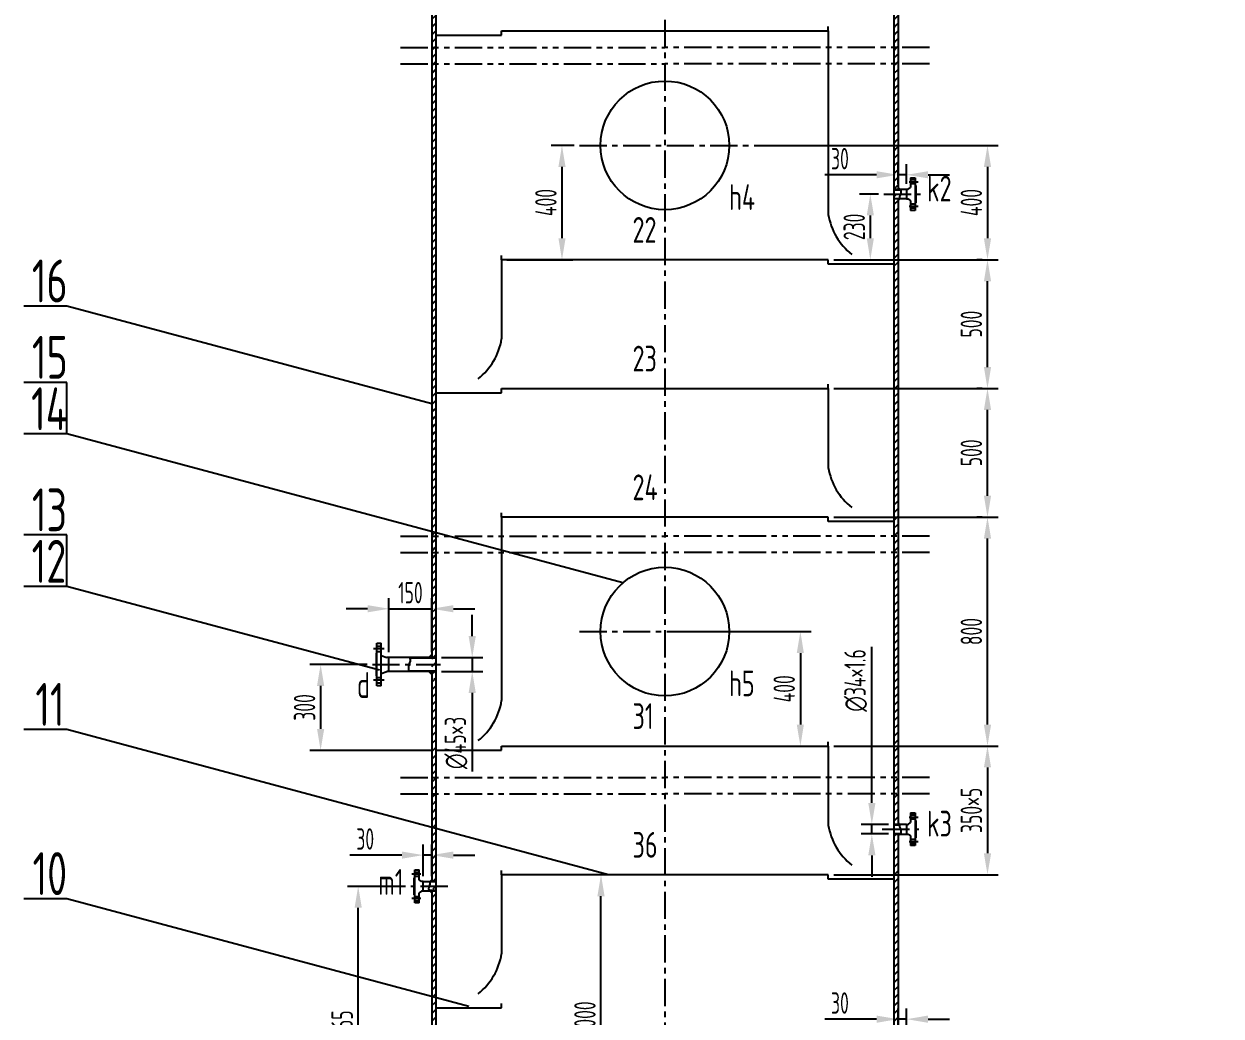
# Model space of a CAD drawing. Header units: millimetres. Extents: x -20118 to 11799, y -1891 to 39516.
# Drawn here: x -20046.8 to -19907.3, y 39057.8 to 39173.4 of the extents above; entities that cross this region are included whole.
import ezdxf

# ---------------------------------------------------------------- set-up
doc = ezdxf.new("R2010")
doc.units = ezdxf.units.MM
doc.linetypes.add('CENTER', pattern=[50.8, 31.75, -6.35, 6.35, -6.35])
doc.linetypes.add('PHANTOM', pattern=[63.5, 31.75, -6.35, 6.35, -6.35, 6.35, -6.35])
for name, color, linetype in [('1', 130, 'Continuous'), ('5', 90, 'Continuous'), ('6', 170, 'PHANTOM'), ('点划线', 20, 'CENTER')]:
    doc.layers.add(name, color=color, linetype=linetype)
doc.styles.get("Standard").update_dxf_attribs({"font": 'gbenor.shx', "width": 0.7, "bigfont": 'gbcbig.shx'})
doc.styles.add('图纸中的数字及字母', font='gbenor.shx', dxfattribs={"width": 0.8, "height": 3, "bigfont": 'gbcbig.shx'})
doc.styles.add('表格中的文字5', font='gbenor.shx', dxfattribs={"width": 0.8, "height": 5, "bigfont": 'gbcbig.shx'})
doc.dimstyles.new('NBUT接管', dxfattribs={"dimtxt": 2.5, "dimasz": 2.5, "dimexe": 1.25, "dimexo": 0.625, "dimtad": 1, "dimdec": 1, "dimlfac": 30, "dimtxsty": 'Standard', "dimcen": 2.5, "dimadec": 0, "dimazin": 0, "dimtfac": 1, "dimtdec": 1, "dimtmove": 0, "dimatfit": 3, "dimfxl": 1, "dimarcsym": 0})
doc.dimstyles.new('NUBT', dxfattribs={"dimtxt": 2.5, "dimasz": 2.5, "dimexe": 1.25, "dimexo": 0.625, "dimtad": 1, "dimdec": 0, "dimlfac": 30, "dimtxsty": 'Standard', "dimcen": 2.5, "dimadec": 0, "dimazin": 0, "dimtfac": 1, "dimtdec": 0, "dimtmove": 0, "dimatfit": 3, "dimfxl": 1, "dimarcsym": 0})
pattern_1 = [(45, (-19896.65189, 38047.15651), (-0.149670935, 0.149670935), [])]
pattern_2 = [(45, (-63.238, 40.5162), (-0.449012806, 0.449012806), [])]

# ---------------------------------------------------------------- blocks, each defined once
blk = doc.blocks.new('*D49')
at = {"layer": '1', "color": 0, "lineweight": -2, "transparency": 16777216}
for p, q in [((-20002.3, 39072.9), (-20009.08, 39072.9)), ((-20007.83, 39043.22), (-20007.83, 39070.4)), ((-20002.3, 39040.72), (-20009.08, 39040.72))]:
    blk.add_line(p, q, dxfattribs=at)
at = {"layer": '1', "color": 0, "transparency": 16777216}
for points in [[(-20008.25, 39070.4), (-20007.41, 39070.4), (-20007.83, 39072.9)], [(-20008.25, 39043.22), (-20007.41, 39043.22), (-20007.83, 39040.72)]]:
    blk.add_solid(points, dxfattribs=at)
at = {"layer": 'Defpoints', "color": 0, "transparency": 16777216}
for p in [(-20007.83, 39072.9), (-20001.68, 39072.9), (-20001.68, 39040.72)]:
    blk.add_point(p, dxfattribs=at)
at = {"layer": '1', "color": 0, "transparency": 16777216, "insert": (-20009.7, 39056.81), "char_height": 2.5, "attachment_point": 5, "rotation": 90}
blk.add_mtext('965', dxfattribs=at)
blk = doc.blocks.new('*D52')
at = {"layer": '1', "color": 0, "lineweight": -2, "transparency": 16777216}
for p, q in [((-19979.27, 39074.25), (-19980.78, 39074.25)), ((-19979.53, 39043.42), (-19979.53, 39071.75)), ((-19981.41, 39040.92), (-19978.28, 39040.92))]:
    blk.add_line(p, q, dxfattribs=at)
at = {"layer": '1', "color": 0, "transparency": 16777216}
for points in [[(-19979.95, 39071.75), (-19979.11, 39071.75), (-19979.53, 39074.25)], [(-19979.95, 39043.42), (-19979.11, 39043.42), (-19979.53, 39040.92)]]:
    blk.add_solid(points, dxfattribs=at)
at = {"layer": 'Defpoints', "color": 0, "transparency": 16777216}
for p in [(-19979.53, 39074.25), (-19978.64, 39074.25), (-19982.03, 39040.92)]:
    blk.add_point(p, dxfattribs=at)
at = {"layer": '1', "color": 0, "transparency": 16777216, "insert": (-19981.4, 39057.59), "char_height": 2.5, "attachment_point": 5, "rotation": 90}
blk.add_mtext('1000', dxfattribs=at)
blk = doc.blocks.new('*D61')
at = {"layer": '1', "color": 0, "lineweight": -2, "transparency": 16777216}
for p, q in [((-19944.91, 39055.43), (-19944.91, 39058.67)), ((-19943.91, 39055.43), (-19943.91, 39058.67)), ((-19947.41, 39057.42), (-19953.45, 39057.42)), ((-19943.91, 39057.42), (-19944.91, 39057.42)), ((-19941.41, 39057.42), (-19938.91, 39057.42))]:
    blk.add_line(p, q, dxfattribs=at)
at = {"layer": '1', "color": 0, "transparency": 16777216}
for points in [[(-19947.41, 39057.84), (-19947.41, 39057), (-19944.91, 39057.42)], [(-19941.41, 39057.84), (-19941.41, 39057), (-19943.91, 39057.42)]]:
    blk.add_solid(points, dxfattribs=at)
at = {"layer": 'Defpoints', "color": 0, "transparency": 16777216}
for p in [(-19944.91, 39057.42), (-19944.91, 39054.81), (-19943.91, 39054.81)]:
    blk.add_point(p, dxfattribs=at)
at = {"layer": '1', "color": 0, "transparency": 16777216, "insert": (-19951.68, 39059.3), "char_height": 2.5, "attachment_point": 5}
blk.add_mtext('30', dxfattribs=at)
blk = doc.blocks.new('*D63')
at = {"layer": '1', "color": 0, "lineweight": -2, "transparency": 16777216}
for p, q in [((-19952.41, 39089.25), (-19933.23, 39089.25)), ((-19934.48, 39086.75), (-19934.48, 39076.75)), ((-19952.41, 39074.25), (-19933.23, 39074.25))]:
    blk.add_line(p, q, dxfattribs=at)
at = {"layer": '1', "color": 0, "transparency": 16777216}
for points in [[(-19934.9, 39086.75), (-19934.06, 39086.75), (-19934.48, 39089.25)], [(-19934.9, 39076.75), (-19934.06, 39076.75), (-19934.48, 39074.25)]]:
    blk.add_solid(points, dxfattribs=at)
at = {"layer": 'Defpoints', "color": 0, "transparency": 16777216}
for p in [(-19953.04, 39089.25), (-19953.04, 39074.25), (-19934.48, 39074.25)]:
    blk.add_point(p, dxfattribs=at)
at = {"layer": '1', "color": 0, "transparency": 16777216, "insert": (-19936.36, 39081.75), "char_height": 2.5, "attachment_point": 5, "rotation": 90}
blk.add_mtext('350×5', dxfattribs=at)
blk = doc.blocks.new('*D64')
at = {"layer": '1', "color": 0, "lineweight": -2, "transparency": 16777216}
for p, q in [((-19952.41, 39115.92), (-19933.23, 39115.92)), ((-19934.48, 39091.75), (-19934.48, 39113.42)), ((-19952.41, 39089.25), (-19933.23, 39089.25))]:
    blk.add_line(p, q, dxfattribs=at)
at = {"layer": '1', "color": 0, "transparency": 16777216}
for points in [[(-19934.9, 39113.42), (-19934.06, 39113.42), (-19934.48, 39115.92)], [(-19934.9, 39091.75), (-19934.06, 39091.75), (-19934.48, 39089.25)]]:
    blk.add_solid(points, dxfattribs=at)
at = {"layer": 'Defpoints', "color": 0, "transparency": 16777216}
for p in [(-19953.04, 39115.92), (-19934.48, 39115.92), (-19953.04, 39089.25)]:
    blk.add_point(p, dxfattribs=at)
at = {"layer": '1', "color": 0, "transparency": 16777216, "insert": (-19936.36, 39102.59), "char_height": 2.5, "attachment_point": 5, "rotation": 90}
blk.add_mtext('800', dxfattribs=at)
blk = doc.blocks.new('*D65')
at = {"layer": '1', "color": 0, "lineweight": -2, "transparency": 16777216}
for p, q in [((-19971.45, 39102.59), (-19955.04, 39102.59)), ((-19956.29, 39100.09), (-19956.29, 39091.75)), ((-19971.45, 39089.25), (-19955.04, 39089.25))]:
    blk.add_line(p, q, dxfattribs=at)
at = {"layer": '1', "color": 0, "transparency": 16777216}
for points in [[(-19956.71, 39100.09), (-19955.88, 39100.09), (-19956.29, 39102.59)], [(-19956.71, 39091.75), (-19955.88, 39091.75), (-19956.29, 39089.25)]]:
    blk.add_solid(points, dxfattribs=at)
at = {"layer": 'Defpoints', "color": 0, "transparency": 16777216}
for p in [(-19972.08, 39102.59), (-19972.08, 39089.25), (-19956.29, 39089.25)]:
    blk.add_point(p, dxfattribs=at)
at = {"layer": '1', "color": 0, "transparency": 16777216, "insert": (-19958.17, 39095.92), "char_height": 2.5, "attachment_point": 5, "rotation": 90}
blk.add_mtext('400', dxfattribs=at)
blk = doc.blocks.new('*D66')
at = {"layer": '1', "color": 0, "lineweight": -2, "transparency": 16777216}
for p, q in [((-19952.41, 39130.92), (-19933.23, 39130.92)), ((-19934.48, 39118.42), (-19934.48, 39128.42)), ((-19935.11, 39115.92), (-19935.73, 39115.92))]:
    blk.add_line(p, q, dxfattribs=at)
at = {"layer": '1', "color": 0, "transparency": 16777216}
for points in [[(-19934.9, 39128.42), (-19934.06, 39128.42), (-19934.48, 39130.92)], [(-19934.9, 39118.42), (-19934.06, 39118.42), (-19934.48, 39115.92)]]:
    blk.add_solid(points, dxfattribs=at)
at = {"layer": 'Defpoints', "color": 0, "transparency": 16777216}
for p in [(-19953.04, 39130.92), (-19934.48, 39130.92), (-19934.48, 39115.92)]:
    blk.add_point(p, dxfattribs=at)
at = {"layer": '1', "color": 0, "transparency": 16777216, "insert": (-19936.36, 39123.42), "char_height": 2.5, "attachment_point": 5, "rotation": 90}
blk.add_mtext('500', dxfattribs=at)
blk = doc.blocks.new('*D67')
at = {"layer": '1', "color": 0, "lineweight": -2, "transparency": 16777216}
for p, q in [((-19952.41, 39145.92), (-19933.23, 39145.92)), ((-19934.48, 39133.42), (-19934.48, 39143.42)), ((-19935.11, 39130.92), (-19935.73, 39130.92))]:
    blk.add_line(p, q, dxfattribs=at)
at = {"layer": '1', "color": 0, "transparency": 16777216}
for points in [[(-19934.9, 39143.42), (-19934.06, 39143.42), (-19934.48, 39145.92)], [(-19934.9, 39133.42), (-19934.06, 39133.42), (-19934.48, 39130.92)]]:
    blk.add_solid(points, dxfattribs=at)
at = {"layer": 'Defpoints', "color": 0, "transparency": 16777216}
for p in [(-19953.04, 39145.92), (-19934.48, 39145.92), (-19934.48, 39130.92)]:
    blk.add_point(p, dxfattribs=at)
at = {"layer": '1', "color": 0, "transparency": 16777216, "insert": (-19936.36, 39138.42), "char_height": 2.5, "attachment_point": 5, "rotation": 90}
blk.add_mtext('500', dxfattribs=at)
blk = doc.blocks.new('*D68')
at = {"layer": '1', "color": 0, "lineweight": -2, "transparency": 16777216}
for p, q in [((-19961.68, 39159.25), (-19933.23, 39159.25)), ((-19934.48, 39156.75), (-19934.48, 39148.42)), ((-19935.11, 39145.92), (-19935.73, 39145.92))]:
    blk.add_line(p, q, dxfattribs=at)
at = {"layer": '1', "color": 0, "transparency": 16777216}
for points in [[(-19934.9, 39156.75), (-19934.06, 39156.75), (-19934.48, 39159.25)], [(-19934.9, 39148.42), (-19934.06, 39148.42), (-19934.48, 39145.92)]]:
    blk.add_solid(points, dxfattribs=at)
at = {"layer": 'Defpoints', "color": 0, "transparency": 16777216}
for p in [(-19962.3, 39159.25), (-19934.48, 39145.92), (-19934.48, 39145.92)]:
    blk.add_point(p, dxfattribs=at)
at = {"layer": '1', "color": 0, "transparency": 16777216, "insert": (-19936.36, 39152.59), "char_height": 2.5, "attachment_point": 5, "rotation": 90}
blk.add_mtext('400', dxfattribs=at)
blk = doc.blocks.new('*D70')
at = {"layer": '1', "color": 0, "lineweight": -2, "transparency": 16777216}
for p, q in [((-19947.96, 39082.62), (-19947.96, 39100.82)), ((-19946.03, 39080.12), (-19949.21, 39080.12)), ((-19946.03, 39079), (-19949.21, 39079)), ((-19947.96, 39079), (-19947.96, 39080.12)), ((-19947.96, 39076.5), (-19947.96, 39074))]:
    blk.add_line(p, q, dxfattribs=at)
at = {"layer": '1', "color": 0, "transparency": 16777216}
for points in [[(-19948.38, 39082.62), (-19947.54, 39082.62), (-19947.96, 39080.12)], [(-19948.38, 39076.5), (-19947.54, 39076.5), (-19947.96, 39079)]]:
    blk.add_solid(points, dxfattribs=at)
at = {"layer": 'Defpoints', "color": 0, "transparency": 16777216}
for p in [(-19947.96, 39079), (-19945.41, 39080.12), (-19945.41, 39079)]:
    blk.add_point(p, dxfattribs=at)
at = {"layer": '1', "color": 0, "transparency": 16777216, "insert": (-19949.84, 39096.89), "char_height": 2.5, "attachment_point": 5, "rotation": 90}
blk.add_mtext('∅34×1.6', dxfattribs=at)
blk = doc.blocks.new('*D71')
at = {"layer": '1', "color": 0, "lineweight": -2, "transparency": 16777216}
for p, q in [((-20000.24, 39074.09), (-20000.24, 39077.79)), ((-19999.24, 39074.09), (-19999.24, 39077.79)), ((-20002.74, 39076.54), (-20008.79, 39076.54)), ((-19999.24, 39076.54), (-20000.24, 39076.54)), ((-19996.74, 39076.54), (-19994.24, 39076.54))]:
    blk.add_line(p, q, dxfattribs=at)
at = {"layer": '1', "color": 0, "transparency": 16777216}
for points in [[(-20002.74, 39076.96), (-20002.74, 39076.12), (-20000.24, 39076.54)], [(-19996.74, 39076.96), (-19996.74, 39076.12), (-19999.24, 39076.54)]]:
    blk.add_solid(points, dxfattribs=at)
at = {"layer": 'Defpoints', "color": 0, "transparency": 16777216}
for p in [(-19999.24, 39076.54), (-20000.24, 39073.46), (-19999.24, 39073.46)]:
    blk.add_point(p, dxfattribs=at)
at = {"layer": '1', "color": 0, "transparency": 16777216, "insert": (-20007.01, 39078.42), "char_height": 2.5, "attachment_point": 5}
blk.add_mtext('30', dxfattribs=at)
blk = doc.blocks.new('*D73')
at = {"layer": '1', "color": 0, "lineweight": -2, "transparency": 16777216}
for p, q in [((-19944.91, 39154.76), (-19944.91, 39157.07)), ((-19943.91, 39154.76), (-19943.91, 39157.07)), ((-19947.41, 39155.82), (-19953.45, 39155.82)), ((-19943.91, 39155.82), (-19944.91, 39155.82)), ((-19941.41, 39155.82), (-19938.91, 39155.82))]:
    blk.add_line(p, q, dxfattribs=at)
at = {"layer": '1', "color": 0, "transparency": 16777216}
for points in [[(-19947.41, 39156.24), (-19947.41, 39155.41), (-19944.91, 39155.82)], [(-19941.41, 39156.24), (-19941.41, 39155.41), (-19943.91, 39155.82)]]:
    blk.add_solid(points, dxfattribs=at)
at = {"layer": 'Defpoints', "color": 0, "transparency": 16777216}
for p in [(-19944.91, 39155.82), (-19944.91, 39154.13), (-19943.91, 39154.13)]:
    blk.add_point(p, dxfattribs=at)
at = {"layer": '1', "color": 0, "transparency": 16777216, "insert": (-19951.68, 39157.7), "char_height": 2.5, "attachment_point": 5}
blk.add_mtext('30', dxfattribs=at)
blk = doc.blocks.new('*D76')
at = {"layer": '1', "color": 0, "lineweight": -2, "transparency": 16777216}
for p, q in [((-19947.18, 39153.58), (-19949.39, 39153.58)), ((-19948.14, 39151.08), (-19948.14, 39148.42)), ((-19952.41, 39145.92), (-19946.89, 39145.92))]:
    blk.add_line(p, q, dxfattribs=at)
at = {"layer": '1', "color": 0, "transparency": 16777216}
for points in [[(-19948.55, 39151.08), (-19947.72, 39151.08), (-19948.14, 39153.58)], [(-19948.55, 39148.42), (-19947.72, 39148.42), (-19948.14, 39145.92)]]:
    blk.add_solid(points, dxfattribs=at)
at = {"layer": 'Defpoints', "color": 0, "transparency": 16777216}
for p in [(-19946.56, 39153.58), (-19953.04, 39145.92), (-19948.14, 39145.92)]:
    blk.add_point(p, dxfattribs=at)
at = {"layer": '1', "color": 0, "transparency": 16777216, "insert": (-19950.01, 39149.75), "char_height": 2.5, "attachment_point": 5, "rotation": 90}
blk.add_mtext('230', dxfattribs=at)
blk = doc.blocks.new('*D77')
at = {"layer": '1', "color": 0, "lineweight": -2, "transparency": 16777216}
for p, q in [((-19994.54, 39102.06), (-19994.54, 39104.56)), ((-19998.12, 39099.56), (-19993.29, 39099.56)), ((-19994.54, 39099.56), (-19994.54, 39097.95)), ((-19998.12, 39097.95), (-19993.29, 39097.95)), ((-19994.54, 39095.45), (-19994.54, 39086.28))]:
    blk.add_line(p, q, dxfattribs=at)
at = {"layer": '1', "color": 0, "transparency": 16777216}
for points in [[(-19994.96, 39102.06), (-19994.12, 39102.06), (-19994.54, 39099.56)], [(-19994.96, 39095.45), (-19994.12, 39095.45), (-19994.54, 39097.95)]]:
    blk.add_solid(points, dxfattribs=at)
at = {"layer": 'Defpoints', "color": 0, "transparency": 16777216}
for p in [(-19998.74, 39099.56), (-19998.74, 39097.95), (-19994.54, 39097.95)]:
    blk.add_point(p, dxfattribs=at)
at = {"layer": '1', "color": 0, "transparency": 16777216, "insert": (-19996.42, 39089.61), "char_height": 2.5, "attachment_point": 5, "rotation": 90}
blk.add_mtext('∅45×3', dxfattribs=at)
blk = doc.blocks.new('*D78')
at = {"layer": '1', "color": 0, "lineweight": -2, "transparency": 16777216}
for p, q in [((-20004.24, 39100.18), (-20004.24, 39106.5)), ((-19999.24, 39100.18), (-19999.24, 39106.5)), ((-20006.74, 39105.25), (-20009.24, 39105.25)), ((-20004.24, 39105.25), (-19999.24, 39105.25)), ((-19996.74, 39105.25), (-19994.24, 39105.25))]:
    blk.add_line(p, q, dxfattribs=at)
at = {"layer": '1', "color": 0, "transparency": 16777216}
for points in [[(-20006.74, 39105.67), (-20006.74, 39104.83), (-20004.24, 39105.25)], [(-19996.74, 39105.67), (-19996.74, 39104.83), (-19999.24, 39105.25)]]:
    blk.add_solid(points, dxfattribs=at)
at = {"layer": 'Defpoints', "color": 0, "transparency": 16777216}
for p in [(-19999.24, 39105.25), (-20004.24, 39099.56), (-19999.24, 39099.56)]:
    blk.add_point(p, dxfattribs=at)
at = {"layer": '1', "color": 0, "transparency": 16777216, "insert": (-20001.74, 39107.12), "char_height": 2.5, "attachment_point": 5}
blk.add_mtext('150', dxfattribs=at)
blk = doc.blocks.new('*D79')
at = {"layer": '1', "color": 0, "lineweight": -2, "transparency": 16777216}
for p, q in [((-19982.66, 39159.25), (-19985.33, 39159.25)), ((-19984.08, 39156.75), (-19984.08, 39148.42)), ((-19990.49, 39145.92), (-19982.83, 39145.92))]:
    blk.add_line(p, q, dxfattribs=at)
at = {"layer": '1', "color": 0, "transparency": 16777216}
for points in [[(-19984.49, 39156.75), (-19983.66, 39156.75), (-19984.08, 39159.25)], [(-19984.49, 39148.42), (-19983.66, 39148.42), (-19984.08, 39145.92)]]:
    blk.add_solid(points, dxfattribs=at)
at = {"layer": 'Defpoints', "color": 0, "transparency": 16777216}
for p in [(-19982.03, 39159.25), (-19991.12, 39145.92), (-19984.08, 39145.92)]:
    blk.add_point(p, dxfattribs=at)
at = {"layer": '1', "color": 0, "transparency": 16777216, "insert": (-19985.95, 39152.59), "char_height": 2.5, "attachment_point": 5, "rotation": 90}
blk.add_mtext('400', dxfattribs=at)
blk = doc.blocks.new('*D84')
at = {"layer": '1', "color": 0, "lineweight": -2, "transparency": 16777216}
for p, q in [((-20006.8, 39098.75), (-20013.46, 39098.75)), ((-20012.21, 39096.25), (-20012.21, 39091.25)), ((-19999.37, 39088.75), (-20013.46, 39088.75))]:
    blk.add_line(p, q, dxfattribs=at)
at = {"layer": '1', "color": 0, "transparency": 16777216}
for points in [[(-20012.63, 39096.25), (-20011.79, 39096.25), (-20012.21, 39098.75)], [(-20012.63, 39091.25), (-20011.79, 39091.25), (-20012.21, 39088.75)]]:
    blk.add_solid(points, dxfattribs=at)
at = {"layer": 'Defpoints', "color": 0, "transparency": 16777216}
for p in [(-20006.17, 39098.75), (-20012.21, 39088.75), (-19998.74, 39088.75)]:
    blk.add_point(p, dxfattribs=at)
at = {"layer": '1', "color": 0, "transparency": 16777216, "insert": (-20014.08, 39093.75), "char_height": 2.5, "attachment_point": 5, "rotation": 90}
blk.add_mtext('300', dxfattribs=at)
blk = doc.blocks.new('*D110')
at = {"layer": '1', "color": 0, "lineweight": -2, "transparency": 16777216}
for p, q in [((-19963.7, 39391.92), (-19891.83, 39391.92)), ((-19893.08, 38897.55), (-19893.08, 39389.42)), ((-19941.2, 38895.05), (-19891.83, 38895.05))]:
    blk.add_line(p, q, dxfattribs=at)
at = {"layer": '1', "color": 0, "transparency": 16777216}
for points in [[(-19893.5, 39389.42), (-19892.67, 39389.42), (-19893.08, 39391.92)], [(-19893.5, 38897.55), (-19892.67, 38897.55), (-19893.08, 38895.05)]]:
    blk.add_solid(points, dxfattribs=at)
at = {"layer": 'Defpoints', "color": 0, "transparency": 16777216}
for p in [(-19964.33, 39391.92), (-19893.08, 39391.92), (-19941.83, 38895.05)]:
    blk.add_point(p, dxfattribs=at)
at = {"layer": '1', "color": 0, "transparency": 16777216, "insert": (-19894.96, 39140.16), "char_height": 2.5, "attachment_point": 5, "rotation": 90}
blk.add_mtext('25909', dxfattribs=at)

msp = doc.modelspace()

# ---------------------------------------------------------------- hatches: boundary and pattern name
h = msp.add_hatch()
h.set_pattern_fill('ANSI31', color=256, scale=0.2)
h.set_pattern_definition(pattern_2)
edge = h.paths.add_edge_path()
edge.add_line((-19998.7422, 39004.0526), (-19998.7422, 39365.9193))
edge.add_line((-19999.2422, 39367.586), (-19999.2422, 39210.986))
h = msp.add_hatch()
h.set_pattern_fill('ANSI31', color=256, scale=0.2)
h.set_pattern_definition(pattern_2)
edge = h.paths.add_edge_path()
edge.add_line((-19999.2422, 39209.8626), (-19999.2422, 39099.5576))
edge.add_line((-19998.7422, 39004.0526), (-19998.7422, 39365.9193))
h = msp.add_hatch()
h.set_pattern_fill('ANSI31', color=256, scale=0.2)
h.set_pattern_definition(pattern_2)
edge = h.paths.add_edge_path()
edge.add_line((-19945.4088, 39365.9193), (-19945.4088, 39004.0526))
edge.add_line((-19944.9088, 39325.7093), (-19944.9088, 39250.976))
h = msp.add_hatch()
h.set_pattern_fill('ANSI31', color=256, scale=0.2)
h.set_pattern_definition(pattern_2)
h.paths.add_polyline_path([(-19944.9088, 39225.0891), (-19945.4088, 39225.0891), (-19945.4088, 39170.6466), (-19944.9088, 39170.6466)])
h = msp.add_hatch()
h.set_pattern_fill('ANSI31', color=256, scale=0.2)
h.set_pattern_definition(pattern_2)
h.paths.add_polyline_path([(-19998.7422, 39170.6466), (-19999.2422, 39170.6466), (-19999.2422, 39168.7474), (-19998.7422, 39168.7474)])
h = msp.add_hatch()
h.set_pattern_fill('ANSI31', color=256, scale=0.2)
h.set_pattern_definition(pattern_2)
h.paths.add_polyline_path([(-19944.9088, 39170.6466), (-19945.4088, 39170.6466), (-19945.4088, 39168.7474), (-19944.9088, 39168.7474)])
h = msp.add_hatch()
h.set_pattern_fill('ANSI31', color=256, scale=0.2)
h.set_pattern_definition(pattern_2)
h.paths.add_polyline_path([(-19944.9088, 39168.7474), (-19945.4088, 39168.7474), (-19945.4088, 39154.1324), (-19944.9088, 39154.1324)])
h = msp.add_hatch(color=1)
h.dxf.hatch_style = 1
h.paths.add_polyline_path([(-19944.9088, 39154.3324), (-19944.7088, 39154.1324), (-19944.9088, 39154.1324)])
h = msp.add_hatch()
h.set_pattern_fill('ANSI31', color=256, scale=0.066667, angle=180)
h.set_pattern_definition([(225, (-20047.49913, 40120.4719), (0.149670935, -0.149670935), [])])
h.paths.add_polyline_path([(-19945.4088, 39154.0774), (-19944.5519, 39154.0774, 0.01644164), (-19944.5656, 39154.1324), (-19945.4088, 39154.1324)])
h = msp.add_hatch()
h.set_pattern_fill('ANSI31', color=256, scale=0.066667, angle=180)
h.set_pattern_definition([(225, (-20047.49913, 40120.4619), (0.149670935, -0.149670935), [])])
h.paths.add_polyline_path([(-19945.4088, 39153.0091), (-19944.6967, 39153.0091, -0.02503291), (-19944.7128, 39153.0641), (-19945.4088, 39153.0641)])
h = msp.add_hatch()
h.set_pattern_fill('ANSI31', color=256, scale=0.2)
h.set_pattern_definition(pattern_2)
h.paths.add_polyline_path([(-19945.4088, 39113.718), (-19944.9088, 39113.718), (-19944.9088, 39153.0091), (-19945.4088, 39153.0091)])
h = msp.add_hatch(color=1)
h.dxf.hatch_style = 1
h.paths.add_polyline_path([(-19944.9088, 39152.8091), (-19944.7088, 39153.0091), (-19944.9088, 39153.0091)])
h = msp.add_hatch()
h.set_pattern_fill('ANSI31', color=256, scale=0.2)
h.set_pattern_definition(pattern_2)
h.paths.add_polyline_path([(-19998.7422, 39113.718), (-19999.2422, 39113.718), (-19999.2422, 39111.8188), (-19998.7422, 39111.8188)])
h = msp.add_hatch()
h.set_pattern_fill('ANSI31', color=256, scale=0.2)
h.set_pattern_definition(pattern_2)
h.paths.add_polyline_path([(-19945.4088, 39111.8188), (-19944.9088, 39111.8188), (-19944.9088, 39113.718), (-19945.4088, 39113.718)])
h = msp.add_hatch()
h.set_pattern_fill('ANSI31', color=256, scale=0.2)
h.set_pattern_definition(pattern_2)
h.paths.add_polyline_path([(-19998.7422, 39111.8188), (-19999.2422, 39111.8188), (-19999.2422, 39099.5576), (-19998.7422, 39099.5576)])
h = msp.add_hatch()
h.set_pattern_fill('ANSI31', color=256, scale=0.2)
h.set_pattern_definition(pattern_2)
h.paths.add_polyline_path([(-19944.9088, 39111.8188), (-19945.4088, 39111.8188), (-19945.4088, 39085.5993), (-19944.9088, 39085.5993)])
h = msp.add_hatch(color=1)
h.dxf.hatch_style = 1
h.paths.add_polyline_path([(-19999.2422, 39099.9076), (-19999.5922, 39099.5576), (-19999.2422, 39099.5576)])
h = msp.add_hatch()
h.set_pattern_fill('ANSI31', color=256, scale=0.066667)
h.set_pattern_definition(pattern_1)
h.paths.add_polyline_path([(-19999.2422, 39099.5576), (-20001.7988, 39099.5576, -0.01654784), (-20001.7804, 39099.5026), (-19999.2422, 39099.5026)])
h = msp.add_hatch()
h.set_pattern_fill('ANSI31', color=256, scale=0.066667)
h.set_pattern_definition(pattern_1)
h.paths.add_polyline_path([(-19999.2422, 39098.0026), (-20001.9423, 39098.0026, 0.00955701), (-20001.9299, 39097.9476), (-19999.2422, 39097.9476)])
h = msp.add_hatch(color=1)
h.dxf.hatch_style = 1
h.paths.add_polyline_path([(-19999.2422, 39097.5976), (-19999.5922, 39097.9476), (-19999.2422, 39097.9476)])
h = msp.add_hatch()
h.set_pattern_fill('ANSI31', color=256, scale=0.2)
h.set_pattern_definition(pattern_2)
h.paths.add_polyline_path([(-19998.7422, 39097.9476), (-19999.2422, 39097.9476), (-19999.2422, 39085.5993), (-19998.7422, 39085.5993)])
h = msp.add_hatch()
h.set_pattern_fill('ANSI31', color=256, scale=0.2)
h.set_pattern_definition(pattern_2)
h.paths.add_polyline_path([(-19998.7422, 39085.5993), (-19999.2422, 39085.5993), (-19999.2422, 39083.7001), (-19998.7422, 39083.7001)])
h = msp.add_hatch()
h.set_pattern_fill('ANSI31', color=256, scale=0.2)
h.set_pattern_definition(pattern_2)
h.paths.add_polyline_path([(-19945.4088, 39083.7001), (-19944.9088, 39083.7001), (-19944.9088, 39085.5993), (-19945.4088, 39085.5993)])
h = msp.add_hatch()
h.set_pattern_fill('ANSI31', color=256, scale=0.2)
h.set_pattern_definition(pattern_2)
h.paths.add_polyline_path([(-19998.7422, 39083.7001), (-19999.2422, 39083.7001), (-19999.2422, 39079.0082), (-19999.2422, 39073.4648), (-19998.7422, 39073.4648)])
h = msp.add_hatch()
h.set_pattern_fill('ANSI31', color=256, scale=0.2)
h.set_pattern_definition(pattern_2)
h.paths.add_polyline_path([(-19944.9088, 39083.7001), (-19945.4088, 39083.7001), (-19945.4088, 39080.1215), (-19944.9088, 39080.1215)])
h = msp.add_hatch(color=1)
h.dxf.hatch_style = 1
h.paths.add_polyline_path([(-19944.9088, 39080.3215), (-19944.7088, 39080.1215), (-19944.9088, 39080.1215)])
h = msp.add_hatch()
h.set_pattern_fill('ANSI31', color=256, scale=0.066667)
h.set_pattern_definition([(45, (-19896.65189, 38112.66872), (-0.149670935, 0.149670935), [])])
h.paths.add_polyline_path([(-19945.4088, 39080.1215), (-19944.6967, 39080.1215, 0.02503291), (-19944.7128, 39080.0665), (-19945.4088, 39080.0665)])
h = msp.add_hatch()
h.set_pattern_fill('ANSI31', color=256, scale=0.066667)
h.set_pattern_definition([(45, (-19896.65189, 38112.65872), (-0.149670935, 0.149670935), [])])
h.paths.add_polyline_path([(-19945.4088, 39079.0532), (-19944.5519, 39079.0532, -0.01644164), (-19944.5656, 39078.9982), (-19945.4088, 39078.9982)])
h = msp.add_hatch()
h.set_pattern_fill('ANSI31', color=256, scale=0.2)
h.set_pattern_definition(pattern_2)
h.paths.add_polyline_path([(-19944.9088, 39078.9982), (-19945.4088, 39078.9982), (-19945.4088, 39054.8093), (-19944.9088, 39054.8093)])
h = msp.add_hatch(color=1)
h.dxf.hatch_style = 1
h.paths.add_polyline_path([(-19944.9088, 39078.7982), (-19944.7088, 39078.9982), (-19944.9088, 39078.9982)])
h = msp.add_hatch()
h.set_pattern_fill('ANSI31', color=256, scale=0.066667)
h.set_pattern_definition([(45, (-19896.65189, 38106.01206), (-0.149670935, 0.149670935), [])])
h.paths.add_polyline_path([(-19998.7422, 39073.4648), (-19999.4543, 39073.4648, -0.02503291), (-19999.4382, 39073.4098), (-19998.7422, 39073.4098)])
h = msp.add_hatch(color=1)
h.dxf.hatch_style = 1
h.paths.add_polyline_path([(-19999.2422, 39073.6648), (-19999.4422, 39073.4648), (-19999.2422, 39073.4648)])
h = msp.add_hatch()
h.set_pattern_fill('ANSI31', color=256, scale=0.066667)
h.set_pattern_definition([(45, (-19896.65189, 38106.00206), (-0.149670935, 0.149670935), [])])
h.paths.add_polyline_path([(-19998.7422, 39072.3965), (-19999.5992, 39072.3965, 0.01644164), (-19999.5854, 39072.3415), (-19998.7422, 39072.3415)])
h = msp.add_hatch(color=1)
h.dxf.hatch_style = 1
h.paths.add_polyline_path([(-19999.2422, 39072.1415), (-19999.4422, 39072.3415), (-19999.2422, 39072.3415)])
h = msp.add_hatch()
h.set_pattern_fill('ANSI31', color=256, scale=0.2)
h.set_pattern_definition(pattern_2)
h.paths.add_polyline_path([(-19998.7422, 39072.3415), (-19999.2422, 39072.3415), (-19999.2422, 39041.276), (-19998.7422, 39041.276)])

# ---------------------------------------------------------------- linework, layer by layer
for p, q in [((-19998.7422, 39004.0526), (-19998.7422, 39365.9193)), ((-19945.4088, 39365.9193), (-19945.4088, 39004.0526)), ((-19944.9088, 39249.8526), (-19944.9088, 39154.1324)), ((-19999.2422, 39209.8626), (-19999.2422, 39099.5576)), ((-19991.1155, 39172.586), (-19953.0355, 39172.586)), ((-19991.1155, 39172.086), (-19991.1155, 39172.586)), ((-19953.0355, 39172.586), (-19953.0355, 39173.086)), ((-19953.0355, 39172.586), (-19953.0355, 39151.206)), ((-19998.7422, 39172.086), (-19991.1155, 39172.086)), ((-19944.9088, 39154.3324), (-19944.7088, 39154.1324)), ((-19943.7088, 39154.1324), (-19943.4422, 39154.3374)), ((-19943.4422, 39155.4874), (-19943.4422, 39154.3374)), ((-19943.4422, 39155.4874), (-19942.9088, 39155.4874)), ((-19942.9088, 39155.2208), (-19943.4422, 39155.2208)), ((-19942.9088, 39154.7541), (-19943.4422, 39154.7541)), ((-19942.9088, 39155.4874), (-19942.9088, 39151.6541)), ((-19942.9088, 39154.5708), (-19942.8422, 39154.5708)), ((-19942.8422, 39154.5708), (-19942.8422, 39152.5708)), ((-19945.4088, 39154.1324), (-19943.9088, 39154.1324)), ((-19945.4088, 39154.0774), (-19944.5519, 39154.0774)), ((-19945.4088, 39153.0641), (-19944.7128, 39153.0641)), ((-19943.9088, 39153.0091), (-19945.4088, 39153.0091)), ((-19944.9088, 39153.0091), (-19944.9088, 39080.1215)), ((-19944.9088, 39152.8091), (-19944.7088, 39153.0091)), ((-19943.9088, 39154.1324), (-19943.9088, 39153.0091)), ((-19943.9088, 39154.1324), (-19943.7088, 39154.1324)), ((-19943.9088, 39153.0091), (-19943.7088, 39153.0091)), ((-19943.7088, 39153.0091), (-19943.4422, 39152.8041)), ((-19943.4422, 39152.8041), (-19943.4422, 39151.6541)), ((-19942.9088, 39152.3874), (-19943.4422, 39152.3874)), ((-19942.9088, 39151.9208), (-19943.4422, 39151.9208)), ((-19942.9088, 39151.6541), (-19943.4422, 39151.6541)), ((-19942.8422, 39152.5708), (-19942.9088, 39152.5708)), ((-19991.1155, 39145.9193), (-19991.1155, 39146.4193)), ((-19953.0355, 39145.9193), (-19991.1155, 39145.9193)), ((-19991.1155, 39145.9193), (-19991.1155, 39136.706)), ((-19953.0355, 39145.4193), (-19953.0355, 39145.9193)), ((-19945.4088, 39145.4193), (-19953.0355, 39145.4193)), ((-19991.1155, 39130.9193), (-19953.0355, 39130.9193)), ((-19991.1155, 39130.4193), (-19991.1155, 39130.9193)), ((-19953.0355, 39130.9193), (-19953.0355, 39131.4193)), ((-19953.0355, 39130.9193), (-19953.0355, 39121.706)), ((-19998.7422, 39130.4193), (-19991.1155, 39130.4193)), ((-19991.1155, 39115.9193), (-19991.1155, 39116.4193)), ((-19953.0355, 39115.9193), (-19991.1155, 39115.9193)), ((-19991.1155, 39115.9193), (-19991.1155, 39094.5393)), ((-19953.0355, 39115.4193), (-19953.0355, 39115.9193)), ((-19945.4088, 39115.4193), (-19953.0355, 39115.4193)), ((-20005.6755, 39096.2526), (-20005.6755, 39101.2526)), ((-20005.6755, 39101.2526), (-20005.1422, 39101.2526)), ((-20005.1422, 39096.2526), (-20005.1422, 39101.2526)), ((-20005.6755, 39100.086), (-20005.7422, 39100.086)), ((-20005.7422, 39100.086), (-20005.7422, 39097.4193)), ((-20005.6755, 39100.886), (-20005.1422, 39100.886)), ((-20005.6755, 39100.286), (-20005.1422, 39100.286)), ((-20005.1422, 39099.8193), (-20004.4755, 39099.5576)), ((-19999.2422, 39099.9076), (-19999.5922, 39099.5576)), ((-20004.2422, 39099.5576), (-20004.4755, 39099.5576)), ((-19998.7422, 39099.5576), (-20004.2422, 39099.5576)), ((-20004.2422, 39097.9476), (-20004.2422, 39099.5576)), ((-19998.7422, 39099.5026), (-20001.7804, 39099.5026)), ((-20005.7422, 39097.4193), (-20005.6755, 39097.4193)), ((-20005.6755, 39097.2193), (-20005.1422, 39097.2193)), ((-20005.1422, 39097.686), (-20004.4755, 39097.9476)), ((-20004.2422, 39097.9476), (-20004.4755, 39097.9476)), ((-19998.7422, 39097.9476), (-20004.2422, 39097.9476)), ((-20001.9423, 39098.0026), (-19998.7422, 39098.0026)), ((-19999.2422, 39097.5976), (-19999.5922, 39097.9476)), ((-19999.2422, 39097.9476), (-19999.2422, 39079.0082)), ((-20005.6755, 39096.6193), (-20005.1422, 39096.6193)), ((-20005.1422, 39096.2526), (-20005.6755, 39096.2526)), ((-19998.7422, 39088.7526), (-19991.1155, 39088.7526)), ((-19991.1155, 39089.2526), (-19953.0355, 39089.2526)), ((-19991.1155, 39088.7526), (-19991.1155, 39089.2526)), ((-19953.0355, 39089.2526), (-19953.0355, 39089.7526)), ((-19953.0355, 39089.2526), (-19953.0355, 39080.0393)), ((-19944.9088, 39080.3215), (-19944.7088, 39080.1215)), ((-19943.7088, 39080.1215), (-19943.4422, 39080.3265)), ((-19943.4422, 39081.4765), (-19943.4422, 39080.3265)), ((-19943.4422, 39081.4765), (-19942.9088, 39081.4765)), ((-19942.9088, 39081.2098), (-19943.4422, 39081.2098)), ((-19942.9088, 39080.7432), (-19943.4422, 39080.7432)), ((-19942.9088, 39081.4765), (-19942.9088, 39077.6432)), ((-19942.9088, 39080.5598), (-19942.8422, 39080.5598)), ((-19942.8422, 39080.5598), (-19942.8422, 39078.5598)), ((-19999.2422, 39079.0082), (-19999.2422, 39073.4548)), ((-19943.9088, 39080.1215), (-19945.4088, 39080.1215)), ((-19945.4088, 39080.0665), (-19944.7128, 39080.0665)), ((-19945.4088, 39079.0532), (-19944.552, 39079.0532)), ((-19945.4088, 39078.9982), (-19943.9088, 39078.9982)), ((-19944.9088, 39078.9982), (-19944.9088, 39054.8093)), ((-19944.9088, 39078.7982), (-19944.7088, 39078.9982)), ((-19943.9088, 39080.1215), (-19943.9088, 39078.9982)), ((-19943.9088, 39080.1215), (-19943.7088, 39080.1215)), ((-19943.9088, 39078.9982), (-19943.7088, 39078.9982)), ((-19943.7088, 39078.9982), (-19943.4422, 39078.7932)), ((-19943.4422, 39078.7932), (-19943.4422, 39077.6432)), ((-19942.9088, 39078.3765), (-19943.4422, 39078.3765)), ((-19942.9088, 39077.9098), (-19943.4422, 39077.9098)), ((-19942.9088, 39077.6432), (-19943.4422, 39077.6432)), ((-19942.8422, 39078.5598), (-19942.9088, 39078.5598)), ((-20001.2422, 39070.9865), (-20001.2422, 39074.8198)), ((-20001.2422, 39074.8198), (-20000.7088, 39074.8198)), ((-20000.7088, 39073.6698), (-20000.7088, 39074.8198)), ((-19991.1155, 39074.2526), (-19991.1155, 39074.7526)), ((-20001.3088, 39071.9032), (-20001.3088, 39073.9032)), ((-20001.3088, 39073.9032), (-20001.2422, 39073.9032)), ((-20001.2422, 39074.5532), (-20000.7088, 39074.5532)), ((-20001.2422, 39074.0865), (-20000.7088, 39074.0865)), ((-20000.4422, 39073.4648), (-20000.7088, 39073.6698)), ((-20000.2422, 39073.4648), (-20000.4422, 39073.4648)), ((-20000.2422, 39073.4648), (-19998.7422, 39073.4648)), ((-20000.2422, 39072.3415), (-20000.2422, 39073.4648)), ((-19999.2422, 39073.6648), (-19999.4422, 39073.4648)), ((-19998.7422, 39073.4098), (-19999.4381, 39073.4098)), ((-19953.0355, 39074.2526), (-19991.1155, 39074.2526)), ((-19991.1155, 39074.2526), (-19991.1155, 39065.0393)), ((-19953.0355, 39073.7526), (-19953.0355, 39074.2526)), ((-19945.4088, 39073.7526), (-19953.0355, 39073.7526)), ((-20001.2422, 39071.9032), (-20001.3088, 39071.9032)), ((-20000.4422, 39072.3415), (-20000.7088, 39072.1365)), ((-20000.7088, 39070.9865), (-20000.7088, 39072.1365)), ((-20000.2422, 39072.3415), (-20000.4422, 39072.3415)), ((-19998.7422, 39072.3415), (-20000.2422, 39072.3415)), ((-19998.7422, 39072.3965), (-19999.5992, 39072.3965)), ((-19999.2422, 39072.1415), (-19999.4422, 39072.3415)), ((-19999.2422, 39072.3415), (-19999.2422, 39041.276)), ((-20001.2422, 39071.7198), (-20000.7088, 39071.7198)), ((-20001.2422, 39071.2532), (-20000.7088, 39071.2532)), ((-20000.7088, 39070.9865), (-20001.2422, 39070.9865)), ((-19998.7422, 39058.7526), (-19991.1155, 39058.7526)), ((-19991.1155, 39058.7526), (-19991.1155, 39059.2526))]:
    msp.add_line(p, q)
for centre in [(-19972.0755, 39159.2526), (-19972.0755, 39102.586)]:
    msp.add_circle(centre, 7.5)
for centre, radius, start, end in [((-19944.1441, 39153.2021), 0.5853, 140.32412, 199.247151), ((-19945.3948, 39153.8966), 0.8621, 338.151217, 15.875899), ((-19945.6811, 39152.4015), 7.4509, 189.232574, 231.718766), ((-19998.4699, 39137.9015), 7.4509, 308.281234, 350.767426), ((-19945.6811, 39122.9015), 7.4509, 189.232574, 231.718766), ((-20000.4975, 39098.299), 1.4749, 162.086091, 193.78164), ((-20002.6203, 39099.2529), 0.8762, 325.188105, 20.354319), ((-19998.4699, 39095.7348), 7.4509, 308.281234, 350.767426), ((-19945.6811, 39081.2348), 7.4509, 189.232574, 231.718766), ((-19944.1559, 39079.933), 0.5728, 160.786824, 220.000957), ((-19945.4199, 39079.2385), 0.8875, 344.291384, 21.576282), ((-20000.0069, 39073.2719), 0.5853, 320.32412, 19.247151), ((-19998.7562, 39072.5773), 0.8621, 158.151217, 195.875899), ((-19998.4699, 39066.2348), 7.4509, 308.281234, 350.767426)]:
    msp.add_arc(centre, radius, start, end)
at = {"layer": '5'}
for p, q in [((-20041.7892, 39140.5252), (-20046.7892, 39140.5252)), ((-19999.2422, 39129.1248), (-20041.7892, 39140.5252)), ((-20041.7892, 39131.6251), (-20046.7892, 39131.6251)), ((-20041.7892, 39125.6251), (-20041.7892, 39131.6251)), ((-20041.7892, 39125.6251), (-20046.7892, 39125.6251)), ((-19976.9805, 39108.2597), (-20041.7892, 39125.6251)), ((-20041.7892, 39113.8472), (-20046.7892, 39113.8472)), ((-20041.7892, 39107.8472), (-20041.7892, 39113.8472)), ((-20041.7892, 39107.8472), (-20046.7892, 39107.8472)), ((-20005.3634, 39098.0869), (-20041.7892, 39107.8472)), ((-20041.7892, 39091.1728), (-20046.7892, 39091.1728)), ((-19978.6423, 39074.2526), (-20041.7892, 39091.1728)), ((-20041.7892, 39071.4575), (-20046.7892, 39071.4575)), ((-19994.9288, 39058.9013), (-20041.7892, 39071.4575))]:
    msp.add_line(p, q, dxfattribs=at)
at = {"layer": '6', "ltscale": 0.1}
for p, q in [((-20002.906, 39170.6466), (-19972.0755, 39170.6466)), ((-19941.245, 39170.6466), (-19972.0755, 39170.6466)), ((-20002.906, 39168.7474), (-19972.0755, 39168.7474)), ((-19941.245, 39168.7474), (-19972.0755, 39168.7474)), ((-20002.906, 39113.718), (-19972.0755, 39113.718)), ((-19941.245, 39113.718), (-19972.0755, 39113.718)), ((-20002.906, 39111.8188), (-19972.0755, 39111.8188)), ((-19941.245, 39111.8188), (-19972.0755, 39111.8188)), ((-20002.906, 39085.5993), (-19972.0755, 39085.5993)), ((-19941.245, 39085.5993), (-19972.0755, 39085.5993)), ((-20002.906, 39083.7001), (-19972.0755, 39083.7001)), ((-19941.245, 39083.7001), (-19972.0755, 39083.7001))]:
    msp.add_line(p, q, dxfattribs=at)
at = {"layer": '点划线', "ltscale": 0.1}
for p, q in [((-19972.0755, 39397.3961), (-19972.0755, 38887.3918)), ((-19982.0348, 39159.2526), (-19962.302, 39159.2526)), ((-19943.6077, 39154.9874), (-19942.5645, 39154.9874)), ((-19946.558, 39153.5758), (-19942.2792, 39153.5758)), ((-19943.6077, 39152.1541), (-19942.5645, 39152.1541)), ((-19982.0348, 39102.586), (-19962.302, 39102.586)), ((-20004.7978, 39100.586), (-20006.0286, 39100.586)), ((-20006.172, 39098.7526), (-19998.2198, 39098.7526)), ((-20004.7978, 39096.9193), (-20006.0286, 39096.9193)), ((-19943.6077, 39080.9765), (-19942.5645, 39080.9765)), ((-19946.7534, 39079.5648), (-19942.4746, 39079.5648)), ((-19943.6077, 39078.1432), (-19942.5645, 39078.1432)), ((-20000.5433, 39074.3198), (-20001.5865, 39074.3198)), ((-19997.3977, 39072.8982), (-20001.6765, 39072.8982)), ((-20000.5433, 39071.4865), (-20001.5865, 39071.4865))]:
    msp.add_line(p, q, dxfattribs=at)

# ---------------------------------------------------------------- texts
at = {"char_height": 3, "attachment_point": 1, "style": '图纸中的数字及字母'}
for s, insert, width in [('k2', (-19941.5367, 39155.7169), 2.864403), ('h4', (-19964.612, 39154.7195), 2.864403), ('22', (-19975.8531, 39150.902), 8.219269), ('23', (-19975.8531, 39135.902), 8.219269), ('24', (-19975.8531, 39120.902), 8.219269), ('d', (-20007.9623, 39097.8545), 2.864403), ('h5', (-19964.612, 39098.0528), 2.864403), ('31', (-19975.8531, 39094.2353), 8.219269), ('k3', (-19941.5367, 39081.7059), 2.864403), ('36', (-19975.8531, 39079.2353), 8.219269), ('m1', (-20005.4882, 39074.9119), 2.864403)]:
    msp.add_mtext(s, dxfattribs=dict(at, insert=insert, width=width))
at = {"layer": '5', "char_height": 5, "attachment_point": 1, "style": '表格中的文字5'}
for s, insert in [('\\pi0.91732;16', (-20046.7892, 39145.9526)), ('\\pi0.93096;15', (-20046.7892, 39137.0525)), ('\\pi0.83333;14', (-20046.7892, 39131.0525)), ('\\pi0.93096;13', (-20046.7892, 39119.2746)), ('\\pi0.8999;12', (-20046.7892, 39113.2746)), ('\\pi1.3333;11', (-20046.7892, 39096.6002)), ('\\pi0.99869;10', (-20046.7892, 39076.8849))]:
    msp.add_mtext_dynamic_manual_height_columns(s, width=5, gutter_width=25, heights=[0], dxfattribs=dict(at, insert=insert))

# ---------------------------------------------------------------- dimensions: what is measured, and where the dimension line sits
at = {"layer": '1'}
dim = msp.add_linear_dim(base=(-19893.0818, 39391.9193), p1=(-19941.8255, 38895.046), p2=(-19964.3255, 39391.9193), angle=90, text='25909', dimstyle='NUBT', dxfattribs=at)
dim.commit()
dim.dimension.update_dxf_attribs({"geometry": '*D110', "text_midpoint": (-19893.0818, 39140.1579), "dimtype": 160})
for base, p1, p2, text, picture, middle in [((-19984.0754, 39145.9193), (-19982.0348, 39159.2526), (-19991.1155, 39145.9193), '400', '*D79', (-19985.9504, 39152.586)), ((-19934.4809, 39145.9193), (-19934.4809, 39130.9193), (-19953.0355, 39145.9193), '500', '*D67', (-19936.3559, 39138.4193)), ((-19934.4809, 39130.9193), (-19934.4809, 39115.9193), (-19953.0355, 39130.9193), '500', '*D66', (-19936.3559, 39123.4193)), ((-19956.2922, 39089.2526), (-19972.0755, 39102.586), (-19972.0755, 39089.2526), '400', '*D65', (-19958.1672, 39095.9193)), ((-19934.4809, 39074.2526), (-19953.0355, 39089.2526), (-19953.0355, 39074.2526), '350×5', '*D63', (-19936.3559, 39081.7526))]:
    dim = msp.add_linear_dim(base=base, p1=p1, p2=p2, angle=90, text=text, dimstyle='NUBT', dxfattribs=at)
    dim.commit()
    dim.dimension.update_dxf_attribs({"geometry": picture, "text_midpoint": middle})
for base, p1, p2, picture, middle in [((-19934.4809, 39145.9193), (-19962.302, 39159.2526), (-19934.4809, 39145.9193), '*D68', (-19936.3559, 39152.586)), ((-19934.4809, 39115.9193), (-19953.0355, 39089.2526), (-19953.0355, 39115.9193), '*D64', (-19936.3559, 39102.586)), ((-20012.2098, 39088.7526), (-20006.172, 39098.7526), (-19998.7422, 39088.7526), '*D84', (-20014.0848, 39093.7526))]:
    dim = msp.add_linear_dim(base=base, p1=p1, p2=p2, angle=90, dimstyle='NUBT', dxfattribs=at)
    dim.commit()
    dim.dimension.update_dxf_attribs({"geometry": picture, "text_midpoint": middle})
for base, p1, p2, picture, middle in [((-19944.9088, 39155.8236), (-19943.9088, 39154.1324), (-19944.9088, 39154.1324), '*D73', (-19951.6805, 39157.6986)), ((-19999.2422, 39105.2485), (-20004.2422, 39099.5576), (-19999.2422, 39099.5576), '*D78', (-20001.7422, 39107.1235)), ((-19944.9088, 39057.4213), (-19943.9088, 39054.8093), (-19944.9088, 39054.8093), '*D61', (-19951.6805, 39059.2963))]:
    dim = msp.add_linear_dim(base=base, p1=p1, p2=p2, dimstyle='NUBT', dxfattribs=at)
    dim.commit()
    dim.dimension.update_dxf_attribs({"geometry": picture, "text_midpoint": middle})
dim = msp.add_linear_dim(base=(-19948.1377, 39145.9193), p1=(-19946.558, 39153.5758), p2=(-19953.0355, 39145.9193), angle=90, dimstyle='NUBT', dxfattribs=at)
dim.commit()
dim.dimension.update_dxf_attribs({"geometry": '*D76', "text_midpoint": (-19948.1377, 39149.7475), "dimtype": 160})
dim = msp.add_linear_dim(base=(-19994.5413, 39097.9476), p1=(-19998.7422, 39099.5576), p2=(-19998.7422, 39097.9476), angle=90, text='∅45×3', dimstyle='NBUT接管', override={"dimpost": '∅<>×1.65'}, dxfattribs=at)
dim.commit()
dim.dimension.update_dxf_attribs({"geometry": '*D77', "text_midpoint": (-19996.4163, 39089.6138)})
dim = msp.add_linear_dim(base=(-19947.9607, 39078.9982), p1=(-19945.4088, 39080.1215), p2=(-19945.4088, 39078.9982), angle=90, text='∅34×1.6', dimstyle='NBUT接管', override={"dimpost": '∅<>×1.65'}, dxfattribs=at)
dim.commit()
dim.dimension.update_dxf_attribs({"geometry": '*D70', "text_midpoint": (-19947.9607, 39096.8937), "dimtype": 160})
dim = msp.add_linear_dim(base=(-19999.2422, 39076.541), p1=(-20000.2422, 39073.4648), p2=(-19999.2422, 39073.4648), dimstyle='NUBT', dxfattribs=at)
dim.commit()
dim.dimension.update_dxf_attribs({"geometry": '*D71', "text_midpoint": (-20007.0138, 39076.541), "dimtype": 160})
for base, p1, p2, picture, middle in [((-19979.5297, 39074.2526), (-19982.0348, 39040.9193), (-19978.6423, 39074.2526), '*D52', (-19981.4047, 39057.586)), ((-20007.8297, 39072.8982), (-20001.6765, 39040.7193), (-20001.6765, 39072.8982), '*D49', (-20009.7047, 39056.8087))]:
    dim = msp.add_linear_dim(base=base, p1=p1, p2=p2, angle=90, dimstyle='NUBT', override={"dimtmove": 1}, dxfattribs=at)
    dim.commit()
    dim.dimension.update_dxf_attribs({"geometry": picture, "text_midpoint": middle})

doc.saveas('drawing.dxf')
